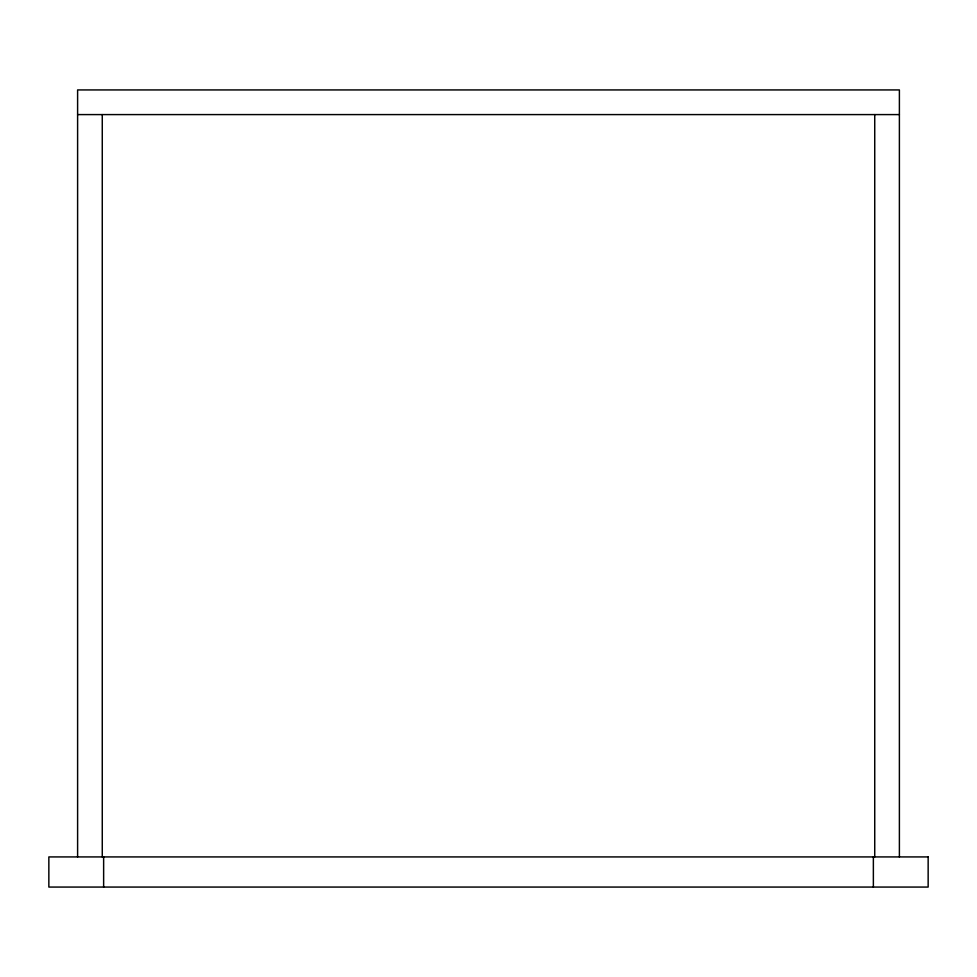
<?xml version="1.0" encoding="UTF-8"?>
<svg xmlns="http://www.w3.org/2000/svg" width="977" height="977" viewBox="0 0 977 977"><rect width="100%" height="100%" fill="white"/><g stroke="black" fill="none" stroke-linecap="round" stroke-linejoin="round"><path stroke-width="1.47" d="M77.61 114.59L899.39 114.59M899.39 856.927L899.39 89.933L77.61 89.933L77.61 856.927M874.733 114.59L874.733 856.927M873.365 856.927L873.365 887.067M103.635 856.927L103.635 887.067M102.267 114.59L102.267 856.927M928.15 856.927L48.85 856.927L48.85 887.067L928.15 887.067L928.15 856.927"/></g></svg>
